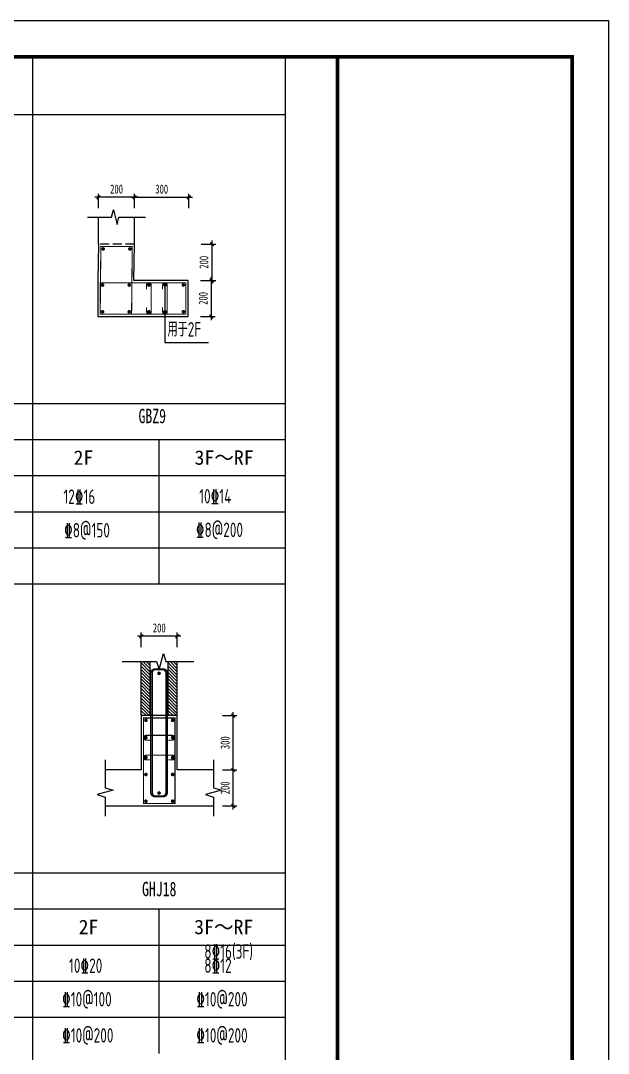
# Model space of a CAD drawing. Extents: x 1414483 to 1813521, y -2652507 to -2589797.
# Drawn here: x 1797242 to 1813521, y -2621657 to -2593057 of the extents above; entities that cross this region are included whole.
import ezdxf
from ezdxf.enums import TextEntityAlignment as Align

# ---------------------------------------------------------------- set-up
doc = ezdxf.new("R2010")
doc.units = 0
doc.header["$LTSCALE"] = 1000
doc.header["$MEASUREMENT"] = 0
doc.linetypes.add('DASH', pattern=[0.35, 0.25, -0.1])
doc.layers.get('0').update_dxf_attribs({"linetype": 'CONTINUOUS'})
doc.layers.get('Defpoints').update_dxf_attribs({"linetype": 'CONTINUOUS'})
for name, color, linetype in [('A-ANNO-TTLB', 7, 'CONTINUOUS'), ('A-WALL-CONC', 9, 'CONTINUOUS'), ('COLU_DE', 7, 'CONTINUOUS'), ('COLU_DE_DIM', 3, 'CONTINUOUS'), ('COLU_DE_REIN', 1, 'CONTINUOUS'), ('S-ANNO-TABS', 4, 'CONTINUOUS'), ('S-ANNO-TABT', 7, 'CONTINUOUS'), ('S-ANNO-THIN', 3, 'CONTINUOUS'), ('S-DETL', 4, 'CONTINUOUS'), ('S-DETL-REIN-TEXT', 1, 'CONTINUOUS'), ('THIN', 7, 'CONTINUOUS')]:
    doc.layers.add(name, color=color, linetype=linetype)
doc.layers.add('S-DETL-TEXT', color=7, linetype='CONTINUOUS', lineweight=0)
doc.layers.add('S-REIN-P', color=1, linetype='CONTINUOUS', lineweight=0)
doc.styles.add('-楷体_GB2312-1.0', font='')
doc.styles.add('TSSD_Rein', font='Tssdeng.shx', dxfattribs={"width": 0.7, "bigfont": 'hztxt.shx'})
doc.styles.add('楷体', font='simkai.ttf', dxfattribs={"width": 0.7})
doc.styles.get('-楷体_GB2312-1.0').set_extended_font_data('KaiTi_GB2312')
doc.dimstyles.new('TSSD_20_100', dxfattribs={"dimtxt": 250, "dimasz": 100, "dimexe": 100, "dimexo": 250, "dimgap": 100, "dimtad": 1, "dimdec": 0, "dimlfac": 0.2, "dimzin": 0, "dimdsep": 46, "dimtxsty": '楷体', "dimblk": 'ARCHTICK', "dimcen": 0, "dimdle": 100, "dimclrt": 7, "dimadec": 0, "dimazin": 0, "dimtfac": 1, "dimtdec": 0, "dimtix": 1, "dimtmove": 2, "dimatfit": 3, "dimfxl": 1, "dimtolj": 1, "dimtzin": 0, "dimarcsym": 0})

# ---------------------------------------------------------------- blocks, each defined once
blk = doc.blocks.new('_TSZ_LLH_BLK18151520')
at = {"layer": 'A-ANNO-TTLB'}
blk.add_lwpolyline([(0, 0), (0, 59400), (84100, 59400), (84100, 0)], close=True, dxfattribs=at)
at = {"layer": 'A-ANNO-TTLB', "const_width": 100}
blk.add_lwpolyline([(2500, 1000), (83100, 1000), (83100, 58400), (2500, 58400)], close=True, dxfattribs=at)
blk.add_lwpolyline([(76600, 1000), (76600, 58400)], dxfattribs=at)
blk = doc.blocks.new('_ArchTick')
at = {"color": 0, "linetype": 'ByBlock', "const_width": 0.4}
blk.add_lwpolyline([(-0.5, -0.5), (0.5, 0.5)], dxfattribs=at)
blk = doc.blocks.new('*D1491')
at = {"layer": 'COLU_DE_DIM', "color": 0, "lineweight": -2, "transparency": 16777216}
for p, q in [((1800499, -2597950), (1799299, -2597950)), ((1799399, -2598250), (1799399, -2597850)), ((1800399, -2598250), (1800399, -2597850))]:
    blk.add_line(p, q, dxfattribs=at)
at = {"layer": 'Defpoints', "color": 0, "transparency": 16777216}
for p in [(1799399, -2597950), (1799399, -2598500), (1800399, -2598500)]:
    blk.add_point(p, dxfattribs=at)
at = {"layer": 'COLU_DE_DIM', "color": 0, "lineweight": -2, "transparency": 16777216, "xscale": 100, "yscale": 100, "zscale": 100, "rotation": 180}
blk.add_blockref('_ArchTick', (1799399, -2597950), dxfattribs=at)
at = {"layer": 'COLU_DE_DIM', "color": 0, "lineweight": -2, "transparency": 16777216, "xscale": 100, "yscale": 100, "zscale": 100}
blk.add_blockref('_ArchTick', (1800399, -2597950), dxfattribs=at)
at = {"layer": 'COLU_DE_DIM', "color": 7, "transparency": 16777216, "insert": (1799899, -2597724), "char_height": 250, "attachment_point": 5, "style": '楷体'}
blk.add_mtext('\\A1;200', dxfattribs=at)
blk = doc.blocks.new('*D1492')
at = {"layer": 'COLU_DE_DIM', "color": 0, "lineweight": -2, "transparency": 16777216}
for p, q in [((1800299, -2597950), (1801999, -2597950)), ((1800399, -2598250), (1800399, -2597850)), ((1801899, -2598250), (1801899, -2597850))]:
    blk.add_line(p, q, dxfattribs=at)
at = {"layer": 'Defpoints', "color": 0, "transparency": 16777216}
for p in [(1801899, -2597950), (1800399, -2598500), (1801899, -2598500)]:
    blk.add_point(p, dxfattribs=at)
at = {"layer": 'COLU_DE_DIM', "color": 0, "lineweight": -2, "transparency": 16777216, "xscale": 100, "yscale": 100, "zscale": 100, "rotation": 180}
blk.add_blockref('_ArchTick', (1800399, -2597950), dxfattribs=at)
at = {"layer": 'COLU_DE_DIM', "color": 0, "lineweight": -2, "transparency": 16777216, "xscale": 100, "yscale": 100, "zscale": 100}
blk.add_blockref('_ArchTick', (1801899, -2597950), dxfattribs=at)
at = {"layer": 'COLU_DE_DIM', "color": 7, "transparency": 16777216, "insert": (1801149, -2597724), "char_height": 250, "attachment_point": 5, "style": '楷体'}
blk.add_mtext('\\A1;300', dxfattribs=at)
blk = doc.blocks.new('*D1493')
at = {"layer": 'COLU_DE_DIM', "color": 0, "lineweight": -2, "transparency": 16777216}
for p, q in [((1802545, -2600350), (1802545, -2599150)), ((1802245, -2599250), (1802645, -2599250)), ((1802227, -2600250), (1802645, -2600250))]:
    blk.add_line(p, q, dxfattribs=at)
at = {"layer": 'Defpoints', "color": 0, "transparency": 16777216}
for p in [(1801995, -2599250), (1802545, -2599250), (1801977, -2600250)]:
    blk.add_point(p, dxfattribs=at)
at = {"layer": 'COLU_DE_DIM', "color": 0, "lineweight": -2, "transparency": 16777216, "xscale": 100, "yscale": 100, "zscale": 100}
for p, rotation in [((1802545, -2599250), 90), ((1802545, -2600250), 270)]:
    blk.add_blockref('_ArchTick', p, dxfattribs=dict(at, rotation=rotation))
at = {"layer": 'COLU_DE_DIM', "color": 7, "transparency": 16777216, "insert": (1802319, -2599750), "char_height": 250, "attachment_point": 5, "rotation": 90, "style": '楷体'}
blk.add_mtext('\\A1;200', dxfattribs=at)
blk = doc.blocks.new('*D1494')
at = {"layer": 'COLU_DE_DIM', "color": 0, "lineweight": -2, "transparency": 16777216}
for p, q in [((1802227, -2600250), (1802627, -2600250)), ((1802527, -2601350), (1802527, -2600150)), ((1802227, -2601250), (1802627, -2601250))]:
    blk.add_line(p, q, dxfattribs=at)
at = {"layer": 'Defpoints', "color": 0, "transparency": 16777216}
for p in [(1801977, -2600250), (1802527, -2600250), (1801977, -2601250)]:
    blk.add_point(p, dxfattribs=at)
at = {"layer": 'COLU_DE_DIM', "color": 0, "lineweight": -2, "transparency": 16777216, "xscale": 100, "yscale": 100, "zscale": 100}
for p, rotation in [((1802527, -2600250), 90), ((1802527, -2601250), 270)]:
    blk.add_blockref('_ArchTick', p, dxfattribs=dict(at, rotation=rotation))
at = {"layer": 'COLU_DE_DIM', "color": 7, "transparency": 16777216, "insert": (1802300, -2600750), "char_height": 250, "attachment_point": 5, "rotation": 90, "style": '楷体'}
blk.add_mtext('\\A1;200', dxfattribs=at)
blk = doc.blocks.new('*D1448')
at = {"layer": 'COLU_DE_DIM', "color": 0, "lineweight": -2, "transparency": 16777216}
for p, q in [((1802832, -2612305), (1803232, -2612305)), ((1803132, -2613905), (1803132, -2612205)), ((1802832, -2613805), (1803232, -2613805))]:
    blk.add_line(p, q, dxfattribs=at)
at = {"layer": 'Defpoints', "color": 0, "transparency": 16777216}
for p in [(1802582, -2612305), (1803132, -2612305), (1802582, -2613805)]:
    blk.add_point(p, dxfattribs=at)
at = {"layer": 'COLU_DE_DIM', "color": 0, "lineweight": -2, "transparency": 16777216, "xscale": 100, "yscale": 100, "zscale": 100}
for p, rotation in [((1803132, -2612305), 90), ((1803132, -2613805), 270)]:
    blk.add_blockref('_ArchTick', p, dxfattribs=dict(at, rotation=rotation))
at = {"layer": 'COLU_DE_DIM', "color": 7, "transparency": 16777216, "insert": (1802906, -2613055), "char_height": 250, "attachment_point": 5, "rotation": 90, "style": '楷体'}
blk.add_mtext('\\A1;300', dxfattribs=at)
blk = doc.blocks.new('*D1449')
at = {"layer": 'COLU_DE_DIM', "color": 0, "lineweight": -2, "transparency": 16777216}
for p, q in [((1803132, -2614905), (1803132, -2613705)), ((1802832, -2613805), (1803232, -2613805)), ((1802832, -2614805), (1803232, -2614805))]:
    blk.add_line(p, q, dxfattribs=at)
at = {"layer": 'Defpoints', "color": 0, "transparency": 16777216}
for p in [(1802582, -2613805), (1803132, -2613805), (1802582, -2614805)]:
    blk.add_point(p, dxfattribs=at)
at = {"layer": 'COLU_DE_DIM', "color": 0, "lineweight": -2, "transparency": 16777216, "xscale": 100, "yscale": 100, "zscale": 100}
for p, rotation in [((1803132, -2613805), 90), ((1803132, -2614805), 270)]:
    blk.add_blockref('_ArchTick', p, dxfattribs=dict(at, rotation=rotation))
at = {"layer": 'COLU_DE_DIM', "color": 7, "transparency": 16777216, "insert": (1802906, -2614305), "char_height": 250, "attachment_point": 5, "rotation": 90, "style": '楷体'}
blk.add_mtext('\\A1;200', dxfattribs=at)
blk = doc.blocks.new('A$C3F5B7562')
h = blk.add_hatch()
h.set_pattern_fill('ANSI31', color=256, scale=500)
h.set_pattern_definition([(45, (32453.29, -2688.353), (-44.19417, 44.19417), [])])
h.paths.add_polyline_path([(-1499, 0), (-1499, -250), (0, -250), (0, 0)])
h = blk.add_hatch()
h.set_pattern_fill('ANSI31', color=256, scale=500)
h.set_pattern_definition([(45, (32453.29, -1938.353), (-44.19417, 44.19417), [])])
h.paths.add_polyline_path([(-1499, -750), (-1499, -1000), (0, -1000), (0, -750)])
at = {"layer": 'S-DETL'}
for p, q in [((0, 0), (-1499, 0)), ((0, 0), (0, -1000)), ((0, -250), (-1499, -250)), ((0, -750), (-1499, -750)), ((0, -1000), (-1499, -1000))]:
    blk.add_line(p, q, dxfattribs=at)
at = {"layer": 'THIN'}
blk.add_lwpolyline([(-1499, -1524), (-1499, -577), (-1279, -507), (-1719, -387), (-1499, -317), (-1499, 461)], dxfattribs=at)
blk = doc.blocks.new('A$C1D1F012B')
at = {"layer": 'S-DETL'}
h = blk.add_hatch(color=256, dxfattribs=at)
h.dxf.hatch_style = 1
edge = h.paths.add_edge_path(flags=16)
edge.add_line((430, 282), (3753, 282))
edge.add_arc((3753, 362), 80, 270, 360)
edge.add_line((3833, 362), (3833, 588))
edge.add_arc((3753, 588), 80, 0, 90)
edge.add_line((3753, 668), (430, 668))
edge.add_arc((430, 588), 80, 90, 180)
edge.add_line((350, 588), (350, 362))
edge.add_arc((430, 362), 80, 180, 270)
edge = h.paths.add_edge_path()
edge.add_line((430, 700), (3753, 700))
edge.add_arc((3753, 588), 112, 0, 90, ccw=False)
edge.add_line((3865, 588), (3865, 362))
edge.add_arc((3753, 362), 112, -90, 0, ccw=False)
edge.add_line((3753, 250), (430, 250))
edge.add_arc((430, 362), 112, 180, 270, ccw=False)
edge.add_line((318, 362), (318, 588))
edge.add_arc((430, 588), 112, 90, 180, ccw=False)
for points in [[(430, 700), (3753, 700, -0.414214), (3865, 588), (3865, 362, -0.414214), (3753, 250), (430, 250, -0.414214), (318, 362), (318, 588, -0.414214)], [(430, 282), (3753, 282, 0.414214), (3833, 362), (3833, 588, 0.414214), (3753, 668), (430, 668, 0.414214), (350, 588), (350, 362, 0.414214)]]:
    blk.add_lwpolyline(points, format="xyb", close=True, dxfattribs=at)
blk = doc.blocks.new('*D1450')
at = {"layer": 'COLU_DE_DIM', "color": 0, "lineweight": -2, "transparency": 16777216}
for p, q in [((1800582, -2610404), (1800582, -2610004)), ((1801582, -2610404), (1801582, -2610004)), ((1801682, -2610104), (1800482, -2610104))]:
    blk.add_line(p, q, dxfattribs=at)
at = {"layer": 'Defpoints', "color": 0, "transparency": 16777216}
for p in [(1800582, -2610104), (1800582, -2610654), (1801582, -2610654)]:
    blk.add_point(p, dxfattribs=at)
at = {"layer": 'COLU_DE_DIM', "color": 0, "lineweight": -2, "transparency": 16777216, "xscale": 100, "yscale": 100, "zscale": 100, "rotation": 180}
blk.add_blockref('_ArchTick', (1800582, -2610104), dxfattribs=at)
at = {"layer": 'COLU_DE_DIM', "color": 0, "lineweight": -2, "transparency": 16777216, "xscale": 100, "yscale": 100, "zscale": 100}
blk.add_blockref('_ArchTick', (1801582, -2610104), dxfattribs=at)
at = {"layer": 'COLU_DE_DIM', "color": 7, "transparency": 16777216, "insert": (1801082, -2609877), "char_height": 250, "attachment_point": 5, "style": '楷体'}
blk.add_mtext('\\A1;200', dxfattribs=at)
blk = doc.blocks.new('an-3-f2')
at = {"layer": 'COLU_DE'}
for p, q in [((1799398.6, -2599250.3), (1799398.6, -2598500.3)), ((1800398.6, -2599250.3), (1800398.6, -2598500.3)), ((1801880.4, -2601250), (1801880.4, -2600250)), ((1801582, -2612304.7), (1800582, -2612304.7)), ((1800582, -2613804.7), (1799582, -2613804.7)), ((1802582, -2613804.7), (1801582, -2613804.7)), ((1799582, -2614804.7), (1800582, -2614804.7)), ((1801582, -2614804.7), (1802582, -2614804.7))]:
    blk.add_line(p, q, dxfattribs=at)
for points in [[(1799398.6, -2599250.3), (1799380.4, -2600250), (1799380.4, -2600250)], [(1800380.4, -2600250), (1800398.6, -2599250.3)], [(1799380.4, -2600250), (1799380.4, -2600250), (1799380.4, -2600250), (1799380.4, -2601250), (1799380.4, -2601250)], [(1801880.4, -2600250), (1800380.4, -2600250), (1800380.4, -2600250)], [(1799380.4, -2601250), (1800380.4, -2601250), (1800380.4, -2601250), (1800380.4, -2601250), (1800380.4, -2601250)], [(1800380.4, -2601250), (1801880.4, -2601250)], [(1800582, -2612304.7), (1800582, -2613804.7), (1800582, -2613804.7)], [(1801582, -2613804.7), (1801582, -2612304.7)], [(1800582, -2614804.7), (1801582, -2614804.7), (1801582, -2614804.7), (1801582, -2614804.7), (1801582, -2614804.7)]]:
    blk.add_lwpolyline(points, dxfattribs=at)
at = {"layer": 'COLU_DE', "color": 0}
blk.add_lwpolyline([(1801238.8, -2600380), (1801238.8, -2601968), (1802446.3, -2601968)], dxfattribs=at)
at = {"layer": 'COLU_DE_REIN', "const_width": 30}
for points in [[(1800333.6, -2599601.5), (1800333.6, -2599407.2), (1800333.6, -2599315.3), (1799463.6, -2599315.3), (1799445.4, -2601185), (1800315.4, -2601185), (1800333.6, -2599315.3), (1800241.7, -2599315.3), (1800051.7, -2599315.3)], [(1801530.5, -2601185), (1801723.5, -2601185), (1801815.4, -2601185), (1801815.4, -2600315), (1799445.4, -2600315), (1799445.4, -2601185), (1801815.4, -2601185), (1801815.4, -2601093), (1801815.4, -2600899.5)], [(1801517, -2613990.2), (1801517, -2612461.6), (1801517, -2612369.7), (1800647, -2612369.7), (1800647, -2614739.7), (1801517, -2614739.7), (1801517, -2612369.7), (1801425.1, -2612369.7), (1801267, -2612369.7)]]:
    blk.add_lwpolyline(points, dxfattribs=at)
at = {"layer": 'COLU_DE_REIN', "const_width": 50}
for points in [[(1799503.6, -2599380.3, 1), (1799553.6, -2599380.3, 1)], [(1800243.6, -2599380.3, 1), (1800293.6, -2599380.3, 1)], [(1799485.4, -2600380, 1), (1799535.4, -2600380, 1)], [(1799485.4, -2600380, 1), (1799535.4, -2600380, 1)], [(1800225.4, -2600380, 1), (1800275.4, -2600380, 1)], [(1800225.4, -2600380, 1), (1800275.4, -2600380, 1)], [(1800768.5, -2600380, 1), (1800818.5, -2600380, 1)], [(1801213.8, -2600380, 1), (1801263.8, -2600380, 1)], [(1801725.4, -2600380, 1), (1801775.4, -2600380, 1)], [(1799485.4, -2601120, 1), (1799535.4, -2601120, 1)], [(1799485.4, -2601120, 1), (1799535.4, -2601120, 1)], [(1800225.4, -2601120, 1), (1800275.4, -2601120, 1)], [(1800225.4, -2601120, 1), (1800275.4, -2601120, 1)], [(1800768.5, -2601120, 1), (1800818.5, -2601120, 1)], [(1801213.8, -2601120, 1), (1801263.8, -2601120, 1)], [(1801725.4, -2601120, 1), (1801775.4, -2601120, 1)], [(1800687, -2612434.7, 1), (1800737, -2612434.7, 1)], [(1801427, -2612434.7, 1), (1801477, -2612434.7, 1)], [(1800687, -2612916.1, 1), (1800737, -2612916.1, 1)], [(1801427, -2612916.1, 1), (1801477, -2612916.1, 1)], [(1800687, -2613465.9, 1), (1800737, -2613465.9, 1)], [(1801427, -2613465.9, 1), (1801477, -2613465.9, 1)], [(1800687, -2613934.7, 1), (1800737, -2613934.7, 1)], [(1800687, -2613934.7, 1), (1800737, -2613934.7, 1)], [(1801427, -2613934.7, 1), (1801477, -2613934.7, 1)], [(1801427, -2613934.7, 1), (1801477, -2613934.7, 1)], [(1800687, -2614674.7, 1), (1800737, -2614674.7, 1)], [(1800687, -2614674.7, 1), (1800737, -2614674.7, 1)], [(1801427, -2614674.7, 1), (1801477, -2614674.7, 1)], [(1801427, -2614674.7, 1), (1801477, -2614674.7, 1)]]:
    blk.add_lwpolyline(points, format="xyb", close=True, dxfattribs=at)
at = {"layer": 'COLU_DE_REIN', "const_width": 30}
for points in [[(1800728.5, -2601000), (1800728.5, -2601120, 1), (1800858.5, -2601120), (1800858.5, -2600380, 1), (1800728.5, -2600380), (1800728.5, -2600500)], [(1801173.8, -2601000), (1801173.8, -2601120, 1), (1801303.8, -2601120), (1801303.8, -2600380, 1), (1801173.8, -2600380), (1801173.8, -2600500)], [(1801332, -2612981.1), (1801452, -2612981.1, 1), (1801452, -2612851.1), (1800712, -2612851.1, 1), (1800712, -2612981.1), (1800832, -2612981.1)], [(1801332, -2613530.9), (1801452, -2613530.9, 1), (1801452, -2613400.9), (1800712, -2613400.9, 1), (1800712, -2613530.9), (1800832, -2613530.9)]]:
    blk.add_lwpolyline(points, format="xyb", dxfattribs=at)
at = {"layer": 'S-ANNO-TABS'}
for p, q in [((1731921, -2594057.4), (1804569.3, -2594057.4)), ((1797569.3, -2594057.4), (1797569.3, -2608657.4)), ((1804569.3, -2594057.4), (1804569.3, -2647657.4)), ((1731921, -2595657.4), (1804569.3, -2595657.4)), ((1731921, -2603657.4), (1804569.3, -2603657.4)), ((1731921, -2604657.4), (1804569.3, -2604657.4)), ((1801069.3, -2604657.4), (1801069.3, -2608657.4)), ((1731921, -2605657.4), (1804569.3, -2605657.4)), ((1731921, -2606657.4), (1804569.3, -2606657.4)), ((1731921, -2607657.4), (1804569.3, -2607657.4)), ((1731921, -2608657.4), (1804569.3, -2608657.4)), ((1731921, -2608657.4), (1804569.3, -2608657.4)), ((1797569.3, -2608657.4), (1797569.3, -2647657.4)), ((1731921, -2616657.4), (1804569.3, -2616657.4)), ((1731921, -2617657.4), (1804569.3, -2617657.4)), ((1801069.3, -2617657.4), (1801069.3, -2621657.4)), ((1731921, -2618657.4), (1804569.3, -2618657.4)), ((1731921, -2619657.4), (1804569.3, -2619657.4)), ((1731921, -2620657.4), (1804569.3, -2620657.4))]:
    blk.add_line(p, q, dxfattribs=at)
at = {"layer": 'S-ANNO-THIN'}
for points in [[(1799098.6, -2598500.3), (1799761.9, -2598500.3), (1799811.9, -2598300.3), (1799911.9, -2598700.3), (1799961.9, -2598500.3), (1800698.6, -2598500.3)], [(1799582, -2613524.7), (1799582, -2614299.7), (1799802, -2614369.7), (1799362, -2614489.7), (1799582, -2614559.7), (1799582, -2615084.7)], [(1802582, -2613524.7), (1802582, -2614299.7), (1802802, -2614369.7), (1802362, -2614489.7), (1802582, -2614559.7), (1802582, -2615084.7)]]:
    blk.add_lwpolyline(points, dxfattribs=at)
at = {"layer": 'S-DETL', "linetype": 'DASH'}
blk.add_line((1800398.6, -2599250.3), (1799398.6, -2599250.3), dxfattribs=at)
at = {"layer": 'S-REIN-P', "const_width": 50}
for points in [[(1801075.6, -2611157.8, 1), (1801075.6, -2611107.8, 1)], [(1801075.6, -2614472.4, 1), (1801075.6, -2614422.4, 1)]]:
    blk.add_lwpolyline(points, format="xyb", close=True, dxfattribs=at)
at = {"layer": 'S-DETL'}
for name, p, rotation in [('A$C3F5B7562', (1801582, -2612304.7), 270), ('A$C1D1F012B', (1801551.2, -2614872.9), 90)]:
    blk.add_blockref(name, p, dxfattribs=dict(at, rotation=rotation))
at = {"layer": 'S-ANNO-TABT', "style": '-楷体_GB2312-1.0'}
for s, p in [('2F', (1798981.1, -2605157.4)), ('3F～RF', (1802877.2, -2605157.4)), ('2F', (1799121.3, -2618157.4)), ('3F～RF', (1802868, -2618157.4))]:
    blk.add_text(s, height=400, dxfattribs=at).set_placement(p, align=Align.MIDDLE_CENTER)
at = {"layer": 'S-DETL-REIN-TEXT', "style": 'TSSD_Rein', "width": 0.7}
for s, p in [('用于2F', (1801310.9, -2601926.4)), ('10%%13214', (1802188.2, -2606549.4)), ('12%%13216', (1798426.7, -2606560.6)), ('%%1328@150', (1798445.4, -2607490.4)), ('%%1328@200', (1802094.7, -2607479.2)), ('8%%13216(3F)', (1802329, -2619155.6)), ('10%%13220', (1798582.3, -2619549.4)), ('8%%13212', (1802329, -2619549.4)), ('%%13210@100', (1798391.1, -2620479.2)), ('%%13210@200', (1802108.4, -2620479.2)), ('%%13210@200', (1798391.1, -2621479.2)), ('%%13210@200', (1802108.4, -2621479.2))]:
    blk.add_text(s, height=400, dxfattribs=at).set_placement(p, align=Align.BOTTOM_LEFT)
at = {"layer": 'S-DETL-TEXT', "color": 2, "style": '楷体', "width": 0.7}
for s, p in [('GBZ9', (1800888.1, -2604005.8)), ('GHJ18', (1801080.1, -2617105.8))]:
    blk.add_text(s, height=400, dxfattribs=at).set_placement(p, align=Align.MIDDLE_CENTER)
at = {"layer": 'COLU_DE_DIM'}
for base, p1, p2, angle, picture, middle in [((1799398.6, -2597950.3), (1800398.6, -2598500.3), (1799398.6, -2598500.3), 180, '*D1491', (1799898.6, -2597723.9)), ((1802545, -2599250.3), (1801976.9, -2600250), (1801995, -2599250.3), 90, '*D1493', (1802318.6, -2599750.1)), ((1802526.9, -2600250), (1801976.9, -2601250), (1801976.9, -2600250), 90, '*D1494', (1802300.4, -2600750)), ((1800582, -2610103.8), (1801582, -2610653.8), (1800582, -2610653.8), 180, '*D1450', (1801082, -2609877.4)), ((1803132, -2612304.7), (1802582, -2613804.7), (1802582, -2612304.7), 90, '*D1448', (1802905.6, -2613054.7)), ((1803132, -2613804.7), (1802582, -2614804.7), (1802582, -2613804.7), 90, '*D1449', (1802905.6, -2614304.7))]:
    dim = blk.add_linear_dim(base=base, p1=p1, p2=p2, angle=angle, dimstyle='TSSD_20_100', dxfattribs=at)
    dim.commit()
    dim.dimension.update_dxf_attribs({"geometry": picture, "text_midpoint": middle})
dim = blk.add_linear_dim(base=(1801898.6, -2597950.3), p1=(1800398.6, -2598500.3), p2=(1801898.6, -2598500.3), dimstyle='TSSD_20_100', dxfattribs=at)
dim.commit()
dim.dimension.update_dxf_attribs({"geometry": '*D1492', "text_midpoint": (1801148.6, -2597723.9)})

msp = doc.modelspace()

# ---------------------------------------------------------------- block references
at = {"layer": 'A-WALL-CONC'}
msp.add_blockref('_TSZ_LLH_BLK18151520', (1729421, -2652457.4), dxfattribs=at)
at = {"layer": 'COLU_DE', "color": 0}
msp.add_blockref('an-3-f2', (0, 0), dxfattribs=at)

doc.saveas('drawing.dxf')
